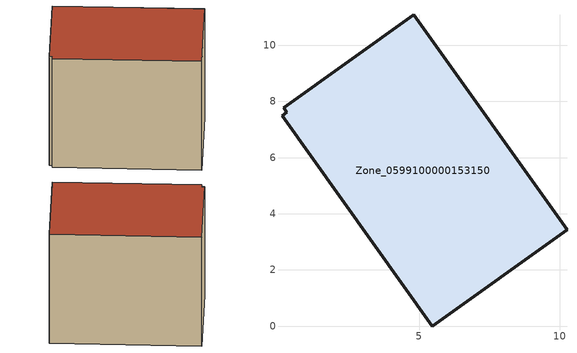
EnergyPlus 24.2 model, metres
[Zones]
Zone_0599100000153150
 floor ground (C_G): 5.46,0 0.11,7.48 0.29,7.62 0.18,7.77 4.81,11.08 10.26,3.43 z0
 wall outside (C_F): 5.46,0 10.26,3.43 4.81,11.08 0.18,7.77 0.29,7.62 0.11,7.48 5.46,0 z0:7.98
 roof outside (C_R): 0.11,7.48 5.46,0 10.26,3.43 4.81,11.08 0.18,7.77 0.29,7.62 z7.98
[BUILDING]
Pand.0599100000153150: North Axis=0; Terrain=City; Loads Convergence Tolerance Value=0.04; Temperature Convergence Tolerance Value=0.4; Solar Distribution=FullExterior; Maximum Number of Warmup Days=25; Minimum Number of Warmup Days=1
[Site:Location]
Rotterdam.The.Hague.AP_ZH_NLD Design_Conditions: Latitude=51.96; Longitude=4.45; Time Zone=1; Elevation=-4.5
[SITE:GROUNDTEMPERATURE:BUILDINGSURFACE]
18, 18, 18, 18, 18, 18, 18, 18, 18, 18, 18, 18
[MATERIAL] Thermal Absorptance=0.9; Solar Absorptance=0.7; Visible Absorptance=0.7
Name | Roughness | Thickness | Conductivity | Density | Specific Heat
G.TC.1975-1991 | MediumSmooth | 0.15 | 0.288461 | 540 | 1210
F.TC.1975-1991 | Rough | 0.3 | 0.230769 | 1920 | 840
R.TC.1975-1991 | MediumRough | 0.2 | 0.153846 | 1500 | 1000
[CONSTRUCTION]
C_G: G.TC.1975-1991
C_F: F.TC.1975-1991
C_R: R.TC.1975-1991
[ZONE]
Zone_0599100000153150: Type=1; Multiplier=1; Ceiling Height=Autocalculate; Volume=Autocalculate; Floor Area=autocalculate; Part of Total Floor Area=Yes
[ZONEINFILTRATION:DESIGNFLOWRATE]
Infil_Zone_0599100000153150: Zone or ZoneList or Space or SpaceList=Zone_0599100000153150; Schedule=AlwaysOn; Design Flow Rate Calculation Method=Flow/Area; Flow Rate per Floor Area=0.003; Constant Term Coefficient=1; Temperature Term Coefficient=0; Velocity Term Coefficient=0; Velocity Squared Term Coefficient=0
[HVACTEMPLATE:ZONE:IDEALLOADSAIRSYSTEM]
Zone_0599100000153150: Maximum Heating Supply Air Temperature=50; Minimum Cooling Supply Air Temperature=13; Maximum Heating Supply Air Humidity Ratio=0.0156; Minimum Cooling Supply Air Humidity Ratio=0.0077; Heating Limit=NoLimit; Cooling Limit=NoLimit; Dehumidification Control Type=ConstantSensibleHeatRatio; Cooling Sensible Heat Ratio=0.7; Dehumidification Setpoint=60; Humidification Control Type=None; Humidification Setpoint=30; Outdoor Air Method=None; Outdoor Air Flow Rate per Person=0.00944; Outdoor Air Flow Rate per Zone Floor Area=0; Outdoor Air Flow Rate per Zone=0; Demand Controlled Ventilation Type=None; Outdoor Air Economizer Type=NoEconomizer; Heat Recovery Type=None; Sensible Heat Recovery Effectiveness=0.7; Latent Heat Recovery Effectiveness=0.65
[ZONECONTROL:THERMOSTAT]
ThermostatControl_Zone_0599100000153150: Zone or ZoneList=Zone_0599100000153150; Control Type Schedule=DualSetpointControlType; Control 1=Thermostat_Zone_0599100000153150; Temperature Difference Between Cutout And Setpoint=0
[THERMOSTATSETPOINT:DUALSETPOINT]
Thermostat_Zone_0599100000153150: Heating Setpoint Temperature Schedule=HeatingSetpoint_Zone_0599100000153150; Cooling Setpoint Temperature Schedule=CoolingSetpoint_Zone_0599100000153150
[SCHEDULE:COMPACT]
HeatingSetpoint_Zone_0599100000153150: Through: 12/31, For: AllDays, Until: 24:00, 21
CoolingSetpoint_Zone_0599100000153150: Through: 12/31, For: AllDays, Until: 24:00, 24
DualSetpointControlType: Through: 12/31, For: AllDays, Until: 24:00, 4
AlwaysOn: Through: 12/31, For: AllDays, Until: 24:00, 1
